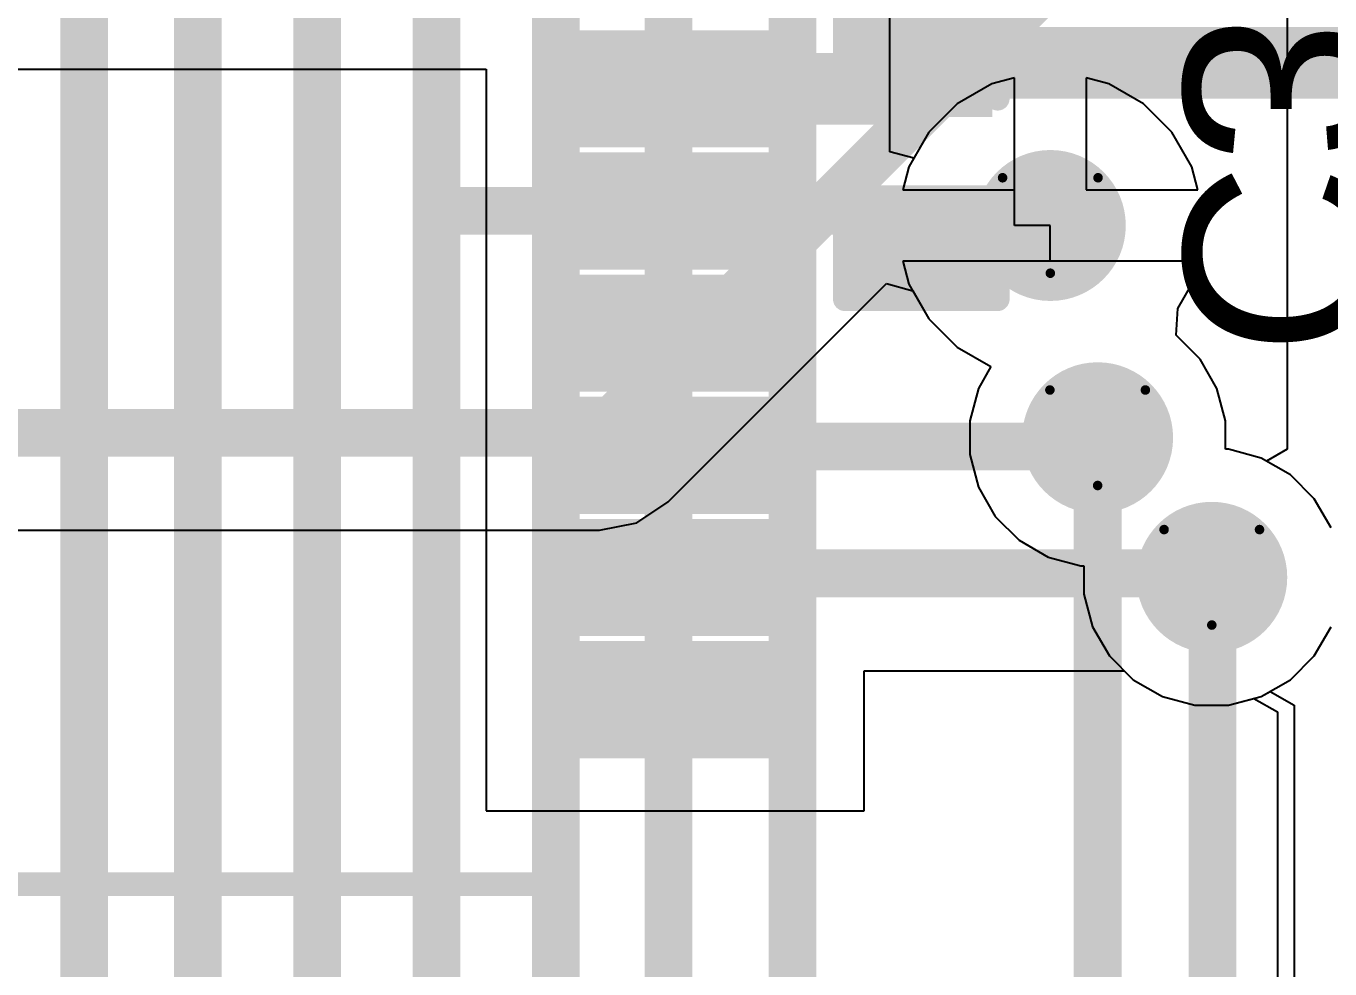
# Model space of a CAD drawing. Header units: inches. Extents: x -21 to 276, y -5 to 220.
# Drawn here: x 72.53 to 79.47, y 35.87 to 40.89 of the extents above; entities that cross this region are included whole.
import ezdxf

# ---------------------------------------------------------------- set-up
doc = ezdxf.new("R2010")
doc.units = ezdxf.units.IN
for name, color, linetype in [('Bottom Layer', 5, 'Continuous'), ('Bottom Overlay', 54, 'Continuous'), ('Bottom Paste', 16, 'Continuous'), ('Bottom Solder', 6, 'Continuous'), ('Drill Drawing', 1, 'Continuous'), ('Ground', 16, 'Continuous'), ('Power + Signal', 76, 'Continuous'), ('Top Layer', 1, 'Continuous'), ('Top Solder', 216, 'Continuous'), ('Via Holes', 16, 'Continuous')]:
    doc.layers.add(name, color=color, linetype=linetype)
doc.styles.add('Arial', font='', dxfattribs={"height": 0.2})
doc.styles.get('Arial').set_extended_font_data('Arial')

# ---------------------------------------------------------------- blocks, each defined once
blk = doc.blocks.new('SSOP_28_208____B_57')
at = {"layer": 'Bottom Layer'}
for points in [[(-4.025, 4.435), (-2.775, 4.435), (-2.775, 4.015), (-4.025, 4.015)], [(-4.025, 3.785), (-2.775, 3.785), (-2.775, 3.365), (-4.025, 3.365)], [(-4.025, 3.135), (-2.775, 3.135), (-2.775, 2.715), (-4.025, 2.715)], [(-4.025, 2.485), (-2.775, 2.485), (-2.775, 2.065), (-4.025, 2.065)], [(-4.025, 1.835), (-2.775, 1.835), (-2.775, 1.415), (-4.025, 1.415)], [(-4.025, 1.185), (-2.775, 1.185), (-2.775, 0.765), (-4.025, 0.765)]]:
    blk.add_hatch(color=5, dxfattribs=at).paths.add_polyline_path(points)
at = {"layer": 'Bottom Paste'}
for points in [[(-4.025, 4.435), (-2.775, 4.435), (-2.775, 4.015), (-4.025, 4.015)], [(-4.025, 3.785), (-2.775, 3.785), (-2.775, 3.365), (-4.025, 3.365)], [(-4.025, 3.135), (-2.775, 3.135), (-2.775, 2.715), (-4.025, 2.715)], [(-4.025, 2.485), (-2.775, 2.485), (-2.775, 2.065), (-4.025, 2.065)], [(-4.025, 1.835), (-2.775, 1.835), (-2.775, 1.415), (-4.025, 1.415)], [(-4.025, 1.185), (-2.775, 1.185), (-2.775, 0.765), (-4.025, 0.765)]]:
    blk.add_hatch(color=16, dxfattribs=at).paths.add_polyline_path(points)
at = {"layer": 'Bottom Solder'}
for points in [[(-4.1266, 4.5366), (-2.6734, 4.5366), (-2.6734, 3.9134), (-4.1266, 3.9134)], [(-4.1266, 3.8866), (-2.6734, 3.8866), (-2.6734, 3.2634), (-4.1266, 3.2634)], [(-4.1266, 3.2366), (-2.6734, 3.2366), (-2.6734, 2.6134), (-4.1266, 2.6134)], [(-4.1266, 2.5866), (-2.6734, 2.5866), (-2.6734, 1.9634), (-4.1266, 1.9634)], [(-4.1266, 1.9366), (-2.6734, 1.9366), (-2.6734, 1.3134), (-4.1266, 1.3134)], [(-4.1266, 1.2866), (-2.6734, 1.2866), (-2.6734, 0.6634), (-4.1266, 0.6634)]]:
    blk.add_hatch(color=6, dxfattribs=at).paths.add_polyline_path(points)
at = {"layer": 'Bottom Overlay'}
for points in [[(2.7178, 5.207, 0.127, 0.127, 0), (-2.7178, 5.207, 0.127, 0.127, 0)], [(-2.7178, 5.207, 0.127, 0.127, 0), (-2.7178, 4.6228, 0.127, 0.127, 0)]]:
    blk.add_lwpolyline(points, format="xyseb", dxfattribs=at)
for points in [[(-2.7496, 5.207, 0.0635, 0.0635, 1), (-2.686, 5.207, 0.0635, 0.0635, 1)], [(-2.7496, 5.207, 0.0635, 0.0635, 1), (-2.686, 5.207, 0.0635, 0.0635, 1)], [(-2.7496, 4.6228, 0.0635, 0.0635, 1), (-2.686, 4.6228, 0.0635, 0.0635, 1)]]:
    blk.add_lwpolyline(points, format="xyseb", close=True, dxfattribs=at)
blk = doc.blocks.new('C___0402_B_160')
at = {"layer": 'Bottom Layer'}
for points in [[(-0.2413, 0.3175), (-0.2413, -0.3175), (-0.6985, -0.3175), (-0.6985, 0.3175)], [(0.6985, 0.3175), (0.6985, -0.3175), (0.2413, -0.3175), (0.2413, 0.3175)]]:
    blk.add_hatch(color=5, dxfattribs=at).paths.add_polyline_path(points)
at = {"layer": 'Bottom Paste'}
for points in [[(-0.2413, 0.3175), (-0.2413, -0.3175), (-0.6985, -0.3175), (-0.6985, 0.3175)], [(0.6985, 0.3175), (0.6985, -0.3175), (0.2413, -0.3175), (0.2413, 0.3175)]]:
    blk.add_hatch(color=16, dxfattribs=at).paths.add_polyline_path(points)
at = {"layer": 'Bottom Solder'}
for points in [[(-0.1813, 0.3775), (-0.1813, -0.3775), (-0.7585, -0.3775), (-0.7585, 0.3775)], [(0.7585, 0.3775), (0.7585, -0.3775), (0.1813, -0.3775), (0.1813, 0.3775)]]:
    blk.add_hatch(color=6, dxfattribs=at).paths.add_polyline_path(points)
at = {"layer": 'Bottom Overlay'}
for points in [[(-0.7874, -0.4064, 0.127, 0.127, 0), (-0.7874, 0.4064, 0.127, 0.127, 0)], [(-0.2794, 0.4064, 0.127, 0.127, 0), (-0.7874, 0.4064, 0.127, 0.127, 0)], [(0.7874, 0.4064, 0.127, 0.127, 0), (0.2794, 0.4064, 0.127, 0.127, 0)], [(0.7874, -0.4064, 0.127, 0.127, 0), (0.7874, 0.4064, 0.127, 0.127, 0)], [(-0.2794, -0.4064, 0.127, 0.127, 0), (-0.7874, -0.4064, 0.127, 0.127, 0)], [(0.7874, -0.4064, 0.127, 0.127, 0), (0.2794, -0.4064, 0.127, 0.127, 0)]]:
    blk.add_lwpolyline(points, format="xyseb", dxfattribs=at)
for points in [[(-0.8191, 0.4064, 0.0635, 0.0635, 1), (-0.7556, 0.4064, 0.0635, 0.0635, 1)], [(-0.8191, 0.4064, 0.0635, 0.0635, 1), (-0.7556, 0.4064, 0.0635, 0.0635, 1)], [(-0.3111, 0.4064, 0.0635, 0.0635, 1), (-0.2477, 0.4064, 0.0635, 0.0635, 1)], [(0.2477, 0.4064, 0.0635, 0.0635, 1), (0.3111, 0.4064, 0.0635, 0.0635, 1)], [(0.7556, 0.4064, 0.0635, 0.0635, 1), (0.8191, 0.4064, 0.0635, 0.0635, 1)], [(0.7556, 0.4064, 0.0635, 0.0635, 1), (0.8191, 0.4064, 0.0635, 0.0635, 1)], [(-0.8191, -0.4064, 0.0635, 0.0635, 1), (-0.7556, -0.4064, 0.0635, 0.0635, 1)], [(-0.8191, -0.4064, 0.0635, 0.0635, 1), (-0.7556, -0.4064, 0.0635, 0.0635, 1)], [(-0.3111, -0.4064, 0.0635, 0.0635, 1), (-0.2477, -0.4064, 0.0635, 0.0635, 1)], [(0.2477, -0.4064, 0.0635, 0.0635, 1), (0.3111, -0.4064, 0.0635, 0.0635, 1)], [(0.7556, -0.4064, 0.0635, 0.0635, 1), (0.8191, -0.4064, 0.0635, 0.0635, 1)], [(0.7556, -0.4064, 0.0635, 0.0635, 1), (0.8191, -0.4064, 0.0635, 0.0635, 1)]]:
    blk.add_lwpolyline(points, format="xyseb", close=True, dxfattribs=at)

msp = doc.modelspace()

# ---------------------------------------------------------------- hatches: boundary and pattern name
at = {"layer": 'Bottom Layer'}
h = msp.add_hatch(color=5, dxfattribs=at)
edge = h.paths.add_edge_path()
edge.add_arc((77.978, 39.8272), 0.3, 0, 360)
h = msp.add_hatch(color=5, dxfattribs=at)
edge = h.paths.add_edge_path()
edge.add_arc((78.2298, 38.6979), 0.3, 0, 360)
h = msp.add_hatch(color=5, dxfattribs=at)
edge = h.paths.add_edge_path()
edge.add_arc((78.8373, 37.9553), 0.3, 0, 360)
at = {"layer": 'Bottom Solder'}
h = msp.add_hatch(color=6, dxfattribs=at)
edge = h.paths.add_edge_path()
edge.add_arc((77.978, 39.8272), 0.4016, 0, 360)
h = msp.add_hatch(color=6, dxfattribs=at)
edge = h.paths.add_edge_path()
edge.add_arc((78.2298, 38.6979), 0.4016, 0, 360)
h = msp.add_hatch(color=6, dxfattribs=at)
edge = h.paths.add_edge_path()
edge.add_arc((78.8373, 37.9553), 0.4016, 0, 360)
at = {"layer": 'Ground'}
h = msp.add_hatch(color=16, dxfattribs=at)
edge = h.paths.add_edge_path()
edge.add_arc((77.978, 39.8272), 0.3, 0, 360)
h = msp.add_hatch(color=16, dxfattribs=at)
edge = h.paths.add_edge_path()
edge.add_arc((78.2298, 38.6979), 0.3, 0, 360)
h = msp.add_hatch(color=16, dxfattribs=at)
edge = h.paths.add_edge_path()
edge.add_arc((78.8373, 37.9553), 0.3, 0, 360)
at = {"layer": 'Power + Signal'}
h = msp.add_hatch(color=76, dxfattribs=at)
edge = h.paths.add_edge_path()
edge.add_arc((77.978, 39.8272), 0.3, 0, 360)
h = msp.add_hatch(color=76, dxfattribs=at)
edge = h.paths.add_edge_path()
edge.add_arc((78.2298, 38.6979), 0.3, 0, 360)
h = msp.add_hatch(color=76, dxfattribs=at)
edge = h.paths.add_edge_path()
edge.add_arc((78.8373, 37.9553), 0.3, 0, 360)
at = {"layer": 'Top Layer'}
h = msp.add_hatch(color=1, dxfattribs=at)
edge = h.paths.add_edge_path()
edge.add_arc((77.978, 39.8272), 0.3, 0, 360)
h = msp.add_hatch(color=1, dxfattribs=at)
edge = h.paths.add_edge_path()
edge.add_arc((78.2298, 38.6979), 0.3, 0, 360)
h = msp.add_hatch(color=1, dxfattribs=at)
edge = h.paths.add_edge_path()
edge.add_arc((78.8373, 37.9553), 0.3, 0, 360)
at = {"layer": 'Top Solder'}
h = msp.add_hatch(color=216, dxfattribs=at)
edge = h.paths.add_edge_path()
edge.add_arc((77.978, 39.8272), 0.4016, 0, 360)
h = msp.add_hatch(color=216, dxfattribs=at)
edge = h.paths.add_edge_path()
edge.add_arc((78.2298, 38.6979), 0.4016, 0, 360)
h = msp.add_hatch(color=216, dxfattribs=at)
edge = h.paths.add_edge_path()
edge.add_arc((78.8373, 37.9553), 0.4016, 0, 360)
at = {"layer": 'Via Holes'}
h = msp.add_hatch(color=7, dxfattribs=at)
edge = h.paths.add_edge_path()
edge.add_arc((77.978, 39.8272), 0.15, 0, 360)
h = msp.add_hatch(color=7, dxfattribs=at)
edge = h.paths.add_edge_path()
edge.add_arc((78.2298, 38.6979), 0.15, 0, 360)
h = msp.add_hatch(color=7, dxfattribs=at)
edge = h.paths.add_edge_path()
edge.add_arc((78.8373, 37.9553), 0.15, 0, 360)

# ---------------------------------------------------------------- linework, layer by layer
at = {"layer": 'Bottom Layer'}
for p, q in [((72.0353, 40.6585), (74.9752, 40.6585)), ((74.9752, 40.6585), (74.9752, 39.9636)), ((74.9752, 39.9636), (74.9752, 39.9636)), ((74.9752, 39.9636), (74.9752, 39.8456)), ((74.9752, 39.8456), (74.9752, 39.8456)), ((74.9752, 39.8456), (74.9752, 38.6636)), ((74.9752, 38.6636), (74.9752, 38.0136)), ((74.9752, 38.0136), (74.9752, 37.3636)), ((76.9872, 36.7136), (76.9872, 37.4586)), ((76.9872, 37.4586), (78.371, 37.4586)), ((78.371, 37.4586), (78.4192, 37.4104)), ((78.4192, 37.4104), (78.5745, 37.3208)), ((74.9752, 37.3636), (74.9752, 36.7136)), ((79.1002, 37.3208), (79.1483, 37.3485)), ((79.1483, 37.3485), (79.2753, 37.2752)), ((78.5745, 37.3208), (78.7477, 37.2743)), ((78.7477, 37.2743), (78.927, 37.2743)), ((78.927, 37.2743), (79.1002, 37.3208)), ((79.2753, 37.2752), (79.2753, 28.5222)), ((74.9752, 36.7136), (76.9872, 36.7136))]:
    msp.add_line(p, q, dxfattribs=at)
for points in [[(77.0644, 40.5546, 0.381, 0.381, 0), (77.2025, 40.6927, 0.381, 0.381, 0)], [(77.2025, 40.6927, 0.381, 0.381, 0), (77.2914, 40.6927, 0.381, 0.381, 0)], [(77.2914, 40.6927, 0.381, 0.381, 0), (79.7357, 40.6927, 0.381, 0.381, 0)], [(75.9812, 40.5546, 0.381, 0.381, 0), (77.0644, 40.5546, 0.381, 0.381, 0)], [(74.7116, 39.9046, 0.254, 0.254, 0), (75.9812, 39.9046, 0.254, 0.254, 0)], [(75.9812, 39.9046, 0.254, 0.254, 0), (77.0508, 39.9046, 0.254, 0.254, 0)], [(77.0508, 39.9046, 0.254, 0.254, 0), (77.2025, 39.7529, 0.254, 0.254, 0)], [(77.2914, 39.7529, 0.381, 0.381, 0), (77.3285, 39.79, 0.381, 0.381, 0)], [(77.3285, 39.79, 0.381, 0.381, 0), (77.9408, 39.79, 0.381, 0.381, 0)], [(77.9408, 39.79, 0.381, 0.381, 0), (77.978, 39.8272, 0.381, 0.381, 0)], [(77.2025, 39.7529, 0.254, 0.254, 0), (77.2914, 39.7529, 0.254, 0.254, 0)], [(78.0054, 38.6512, 0.254, 0.254, 0), (78.052, 38.6979, 0.254, 0.254, 0)], [(75.9812, 38.6046, 0.254, 0.254, 0), (76.0278, 38.6512, 0.254, 0.254, 0)], [(76.0278, 38.6512, 0.254, 0.254, 0), (78.0054, 38.6512, 0.254, 0.254, 0)], [(75.9812, 37.9546, 0.254, 0.254, 0), (76.0031, 37.9765, 0.254, 0.254, 0)], [(76.0031, 37.9765, 0.254, 0.254, 0), (78.8162, 37.9765, 0.254, 0.254, 0)], [(78.8162, 37.9765, 0.254, 0.254, 0), (78.8373, 37.9553, 0.254, 0.254, 0)]]:
    msp.add_lwpolyline(points, format="xyseb", dxfattribs=at)
for points in [[(77.1072, 40.6927, 0.1905, 0.1905, 1), (77.2977, 40.6927, 0.1905, 0.1905, 1)], [(77.1072, 40.6927, 0.1905, 0.1905, 1), (77.2977, 40.6927, 0.1905, 0.1905, 1)], [(77.1961, 40.6927, 0.1905, 0.1905, 1), (77.3866, 40.6927, 0.1905, 0.1905, 1)], [(77.1961, 40.6927, 0.1905, 0.1905, 1), (77.3866, 40.6927, 0.1905, 0.1905, 1)], [(75.8859, 40.5546, 0.1905, 0.1905, 1), (76.0764, 40.5546, 0.1905, 0.1905, 1)], [(76.9691, 40.5546, 0.1905, 0.1905, 1), (77.1596, 40.5546, 0.1905, 0.1905, 1)], [(76.9691, 40.5546, 0.1905, 0.1905, 1), (77.1596, 40.5546, 0.1905, 0.1905, 1)], [(74.6481, 39.9046, 0.127, 0.127, 1), (74.7751, 39.9046, 0.127, 0.127, 1)], [(75.9177, 39.9046, 0.127, 0.127, 1), (76.0447, 39.9046, 0.127, 0.127, 1)], [(75.9177, 39.9046, 0.127, 0.127, 1), (76.0447, 39.9046, 0.127, 0.127, 1)], [(76.9873, 39.9046, 0.127, 0.127, 1), (77.1143, 39.9046, 0.127, 0.127, 1)], [(76.9873, 39.9046, 0.127, 0.127, 1), (77.1143, 39.9046, 0.127, 0.127, 1)], [(77.2333, 39.79, 0.1905, 0.1905, 1), (77.4238, 39.79, 0.1905, 0.1905, 1)], [(77.2333, 39.79, 0.1905, 0.1905, 1), (77.4238, 39.79, 0.1905, 0.1905, 1)], [(77.8456, 39.79, 0.1905, 0.1905, 1), (78.0361, 39.79, 0.1905, 0.1905, 1)], [(77.8456, 39.79, 0.1905, 0.1905, 1), (78.0361, 39.79, 0.1905, 0.1905, 1)], [(77.8828, 39.8272, 0.1905, 0.1905, 1), (78.0733, 39.8272, 0.1905, 0.1905, 1)], [(77.1961, 39.7529, 0.1905, 0.1905, 1), (77.3866, 39.7529, 0.1905, 0.1905, 1)], [(77.139, 39.7529, 0.127, 0.127, 1), (77.266, 39.7529, 0.127, 0.127, 1)], [(77.139, 39.7529, 0.127, 0.127, 1), (77.266, 39.7529, 0.127, 0.127, 1)], [(77.2279, 39.7529, 0.127, 0.127, 1), (77.3549, 39.7529, 0.127, 0.127, 1)], [(77.9885, 38.6979, 0.127, 0.127, 1), (78.1155, 38.6979, 0.127, 0.127, 1)], [(75.9177, 38.6046, 0.127, 0.127, 1), (76.0447, 38.6046, 0.127, 0.127, 1)], [(75.9643, 38.6512, 0.127, 0.127, 1), (76.0913, 38.6512, 0.127, 0.127, 1)], [(75.9643, 38.6512, 0.127, 0.127, 1), (76.0913, 38.6512, 0.127, 0.127, 1)], [(77.9419, 38.6512, 0.127, 0.127, 1), (78.0689, 38.6512, 0.127, 0.127, 1)], [(77.9419, 38.6512, 0.127, 0.127, 1), (78.0689, 38.6512, 0.127, 0.127, 1)], [(75.9396, 37.9765, 0.127, 0.127, 1), (76.0666, 37.9765, 0.127, 0.127, 1)], [(75.9396, 37.9765, 0.127, 0.127, 1), (76.0666, 37.9765, 0.127, 0.127, 1)], [(78.7527, 37.9765, 0.127, 0.127, 1), (78.8797, 37.9765, 0.127, 0.127, 1)], [(78.7527, 37.9765, 0.127, 0.127, 1), (78.8797, 37.9765, 0.127, 0.127, 1)], [(75.9177, 37.9546, 0.127, 0.127, 1), (76.0447, 37.9546, 0.127, 0.127, 1)], [(78.7738, 37.9553, 0.127, 0.127, 1), (78.9008, 37.9553, 0.127, 0.127, 1)]]:
    msp.add_lwpolyline(points, format="xyseb", close=True, dxfattribs=at)
at = {"layer": 'Bottom Overlay'}
msp.add_lwpolyline([(77.6978, 40.7562, 0.127, 0.127, 0), (78.5984, 40.7562, 0.127, 0.127, 0)], format="xyseb", dxfattribs=at)
for points in [[(77.666, 40.7562, 0.0635, 0.0635, 1), (77.7295, 40.7562, 0.0635, 0.0635, 1)], [(78.5667, 40.7562, 0.0635, 0.0635, 1), (78.6302, 40.7562, 0.0635, 0.0635, 1)]]:
    msp.add_lwpolyline(points, format="xyseb", close=True, dxfattribs=at)
at = {"layer": 'Drill Drawing'}
for points in [[(77.724, 40.0812, 0.0508, 0.0508, 0), (78.232, 40.0812, 0.0508, 0.0508, 0)], [(77.724, 40.0812, 0.0508, 0.0508, 0), (77.978, 39.5732, 0.0508, 0.0508, 0)], [(77.978, 39.5732, 0.0508, 0.0508, 0), (78.232, 40.0812, 0.0508, 0.0508, 0)], [(77.9758, 38.9519, 0.0508, 0.0508, 0), (78.4838, 38.9519, 0.0508, 0.0508, 0)], [(77.9758, 38.9519, 0.0508, 0.0508, 0), (78.2298, 38.4439, 0.0508, 0.0508, 0)], [(78.2298, 38.4439, 0.0508, 0.0508, 0), (78.4838, 38.9519, 0.0508, 0.0508, 0)], [(78.5833, 38.2093, 0.0508, 0.0508, 0), (79.0913, 38.2093, 0.0508, 0.0508, 0)], [(78.5833, 38.2093, 0.0508, 0.0508, 0), (78.8373, 37.7013, 0.0508, 0.0508, 0)], [(78.8373, 37.7013, 0.0508, 0.0508, 0), (79.0913, 38.2093, 0.0508, 0.0508, 0)]]:
    msp.add_lwpolyline(points, format="xyseb", dxfattribs=at)
for points in [[(77.7113, 40.0812, 0.0254, 0.0254, 1), (77.7367, 40.0812, 0.0254, 0.0254, 1)], [(77.7113, 40.0812, 0.0254, 0.0254, 1), (77.7367, 40.0812, 0.0254, 0.0254, 1)], [(78.2193, 40.0812, 0.0254, 0.0254, 1), (78.2447, 40.0812, 0.0254, 0.0254, 1)], [(78.2193, 40.0812, 0.0254, 0.0254, 1), (78.2447, 40.0812, 0.0254, 0.0254, 1)], [(77.9653, 39.5732, 0.0254, 0.0254, 1), (77.9907, 39.5732, 0.0254, 0.0254, 1)], [(77.9653, 39.5732, 0.0254, 0.0254, 1), (77.9907, 39.5732, 0.0254, 0.0254, 1)], [(77.9631, 38.9519, 0.0254, 0.0254, 1), (77.9885, 38.9519, 0.0254, 0.0254, 1)], [(77.9631, 38.9519, 0.0254, 0.0254, 1), (77.9885, 38.9519, 0.0254, 0.0254, 1)], [(78.4711, 38.9519, 0.0254, 0.0254, 1), (78.4965, 38.9519, 0.0254, 0.0254, 1)], [(78.4711, 38.9519, 0.0254, 0.0254, 1), (78.4965, 38.9519, 0.0254, 0.0254, 1)], [(78.2171, 38.4439, 0.0254, 0.0254, 1), (78.2425, 38.4439, 0.0254, 0.0254, 1)], [(78.2171, 38.4439, 0.0254, 0.0254, 1), (78.2425, 38.4439, 0.0254, 0.0254, 1)], [(78.5706, 38.2093, 0.0254, 0.0254, 1), (78.596, 38.2093, 0.0254, 0.0254, 1)], [(78.5706, 38.2093, 0.0254, 0.0254, 1), (78.596, 38.2093, 0.0254, 0.0254, 1)], [(79.0786, 38.2093, 0.0254, 0.0254, 1), (79.104, 38.2093, 0.0254, 0.0254, 1)], [(79.0786, 38.2093, 0.0254, 0.0254, 1), (79.104, 38.2093, 0.0254, 0.0254, 1)], [(78.8246, 37.7013, 0.0254, 0.0254, 1), (78.85, 37.7013, 0.0254, 0.0254, 1)], [(78.8246, 37.7013, 0.0254, 0.0254, 1), (78.85, 37.7013, 0.0254, 0.0254, 1)]]:
    msp.add_lwpolyline(points, format="xyseb", close=True, dxfattribs=at)
at = {"layer": 'Ground'}
for p, q in [((77.7875, 40.6127), (77.6661, 40.5801)), ((77.7875, 40.0177), (77.7875, 40.6127)), ((78.2899, 40.5801), (78.1685, 40.6127)), ((78.1685, 40.6127), (78.1685, 40.0177)), ((77.6661, 40.5801), (77.4819, 40.4738)), ((78.4741, 40.4738), (78.2899, 40.5801)), ((77.4819, 40.4738), (77.3314, 40.3233)), ((78.6246, 40.3233), (78.4741, 40.4738)), ((77.3314, 40.3233), (77.2251, 40.1391)), ((78.7309, 40.1391), (78.6246, 40.3233)), ((77.2251, 40.1391), (77.1925, 40.0177)), ((78.7635, 40.0177), (78.7309, 40.1391)), ((77.1925, 40.0177), (77.7875, 40.0177)), ((78.1685, 40.0177), (78.7635, 40.0177)), ((78.7635, 39.6367), (77.1925, 39.6367)), ((77.1925, 39.6367), (77.2251, 39.5153)), ((78.7309, 39.5153), (78.7635, 39.6367)), ((77.2251, 39.5153), (77.3314, 39.3311)), ((78.6557, 39.385), (78.7309, 39.5153)), ((78.648, 39.2428), (78.6557, 39.385)), ((77.3314, 39.3311), (77.4819, 39.1806)), ((78.7747, 39.116), (78.648, 39.2428)), ((77.4819, 39.1806), (77.6621, 39.0766)), ((77.6621, 39.0766), (77.5952, 38.9607)), ((78.8644, 38.9607), (78.7747, 39.116)), ((77.5952, 38.9607), (77.5488, 38.7875)), ((78.9108, 38.7875), (78.8644, 38.9607)), ((77.5488, 38.7875), (77.5488, 38.6082)), ((78.9108, 38.6363), (78.9108, 38.7875)), ((77.5488, 38.6082), (77.5952, 38.435)), ((78.927, 38.6363), (78.9108, 38.6363)), ((79.1002, 38.5899), (78.927, 38.6363)), ((79.2555, 38.5003), (79.1002, 38.5899)), ((79.3823, 38.3735), (79.2555, 38.5003)), ((77.5952, 38.435), (77.6849, 38.2797)), ((79.4719, 38.2182), (79.3823, 38.3735)), ((77.6849, 38.2797), (77.8117, 38.1529)), ((77.8117, 38.1529), (77.967, 38.0633)), ((77.967, 38.0633), (78.1402, 38.0169)), ((78.1402, 38.0169), (78.1563, 38.0169)), ((78.1563, 38.0169), (78.1563, 37.8657)), ((78.1563, 37.8657), (78.2027, 37.6925)), ((78.2027, 37.6925), (78.2924, 37.5372)), ((79.3823, 37.5372), (79.4719, 37.6925)), ((78.2924, 37.5372), (78.4192, 37.4104)), ((79.2555, 37.4104), (79.3823, 37.5372)), ((78.4192, 37.4104), (78.5745, 37.3208)), ((79.1002, 37.3208), (79.2555, 37.4104)), ((78.5745, 37.3208), (78.7477, 37.2743)), ((78.7477, 37.2743), (78.927, 37.2743)), ((78.927, 37.2743), (79.1002, 37.3208))]:
    msp.add_line(p, q, dxfattribs=at)
at = {"layer": 'Power + Signal'}
for p, q in [((75.9451, 38.3572), (77.1063, 39.5184)), ((77.1063, 39.5184), (77.2462, 39.4787)), ((77.2462, 39.4787), (77.3314, 39.3311)), ((77.3314, 39.3311), (77.4819, 39.1806)), ((77.4819, 39.1806), (77.6621, 39.0766)), ((77.6621, 39.0766), (77.5952, 38.9607)), ((77.5952, 38.9607), (77.5488, 38.7875)), ((77.5488, 38.7875), (77.5488, 38.6082)), ((77.5488, 38.6082), (77.5952, 38.435)), ((77.5952, 38.435), (77.6849, 38.2797)), ((75.777, 38.2449), (75.9451, 38.3572)), ((75.5788, 38.2055), (75.777, 38.2449)), ((77.6849, 38.2797), (77.8117, 38.1529)), ((64.0809, 38.2055), (75.5788, 38.2055)), ((77.8117, 38.1529), (77.967, 38.0633)), ((77.967, 38.0633), (78.1402, 38.0169)), ((78.1402, 38.0169), (78.1563, 38.0169)), ((78.1563, 38.0169), (78.1563, 37.8657)), ((78.1563, 37.8657), (78.2027, 37.6925)), ((78.2027, 37.6925), (78.2924, 37.5372)), ((78.2924, 37.5372), (78.4192, 37.4104)), ((78.4192, 37.4104), (78.5745, 37.3208)), ((78.5745, 37.3208), (78.7477, 37.2743)), ((78.7477, 37.2743), (78.927, 37.2743)), ((78.927, 37.2743), (79.0602, 37.3101)), ((79.0602, 37.3101), (79.1872, 37.2397)), ((79.1872, 37.2397), (79.1872, 29.0607))]:
    msp.add_line(p, q, dxfattribs=at)
for points in [[(75.5788, 38.7234, 0.254, 0.254, 0), (78.7412, 41.8858, 0.254, 0.254, 0)], [(64.0809, 38.7234, 0.254, 0.254, 0), (75.5788, 38.7234, 0.254, 0.254, 0)]]:
    msp.add_lwpolyline(points, format="xyseb", dxfattribs=at)
msp.add_lwpolyline([(75.5153, 38.7234, 0.127, 0.127, 1), (75.6423, 38.7234, 0.127, 0.127, 1)], format="xyseb", close=True, dxfattribs=at)
msp.add_lwpolyline([(75.5153, 38.7234, 0.127, 0.127, 1), (75.6423, 38.7234, 0.127, 0.127, 1)], format="xyseb", close=True, dxfattribs=at)
at = {"layer": 'Top Layer'}
for p, q in [((79.2385, 48.4212), (79.2385, 38.6371)), ((77.1243, 40.2186), (77.1243, 41.1332)), ((77.7875, 40.6127), (77.6661, 40.5801)), ((77.7875, 39.8272), (77.7875, 40.6127)), ((78.2899, 40.5801), (78.1685, 40.6127)), ((78.1685, 40.6127), (78.1685, 40.0177)), ((77.6661, 40.5801), (77.4819, 40.4738)), ((78.4741, 40.4738), (78.2899, 40.5801)), ((77.4819, 40.4738), (77.3314, 40.3233)), ((78.6246, 40.3233), (78.4741, 40.4738)), ((77.3314, 40.3233), (77.2513, 40.1845)), ((78.7309, 40.1391), (78.6246, 40.3233)), ((77.2513, 40.1845), (77.1243, 40.2186)), ((78.7635, 40.0177), (78.7309, 40.1391)), ((78.1685, 40.0177), (78.7635, 40.0177)), ((77.978, 39.8272), (77.7875, 39.8272)), ((77.978, 39.6367), (77.978, 39.8272)), ((78.7635, 39.6367), (77.978, 39.6367)), ((78.7309, 39.5153), (78.7635, 39.6367)), ((78.6557, 39.385), (78.7309, 39.5153)), ((78.648, 39.2428), (78.6557, 39.385)), ((78.7747, 39.116), (78.648, 39.2428)), ((78.8644, 38.9607), (78.7747, 39.116)), ((78.9108, 38.7875), (78.8644, 38.9607)), ((78.9108, 38.6363), (78.9108, 38.7875)), ((78.927, 38.6363), (78.9108, 38.6363)), ((79.1002, 38.5899), (78.927, 38.6363)), ((79.1286, 38.5736), (79.1002, 38.5899)), ((79.2385, 38.6371), (79.1286, 38.5736))]:
    msp.add_line(p, q, dxfattribs=at)
for points in [[(75.3464, 35.0258, 0.254, 0.254, 0), (75.3464, 51.3997, 0.254, 0.254, 0)], [(75.946, 33.909, 0.254, 0.254, 0), (75.946, 51.1677, 0.254, 0.254, 0)], [(76.6064, 29.6418, 0.254, 0.254, 0), (76.6064, 50.9614, 0.254, 0.254, 0)], [(72.8368, 35.742, 0.254, 0.254, 0), (72.8368, 45.7552, 0.254, 0.254, 0)], [(73.4416, 35.6314, 0.254, 0.254, 0), (73.4416, 45.1146, 0.254, 0.254, 0)], [(74.0766, 35.4028, 0.254, 0.254, 0), (74.0766, 44.4392, 0.254, 0.254, 0)], [(74.7116, 35.2306, 0.254, 0.254, 0), (74.7116, 43.8042, 0.254, 0.254, 0)], [(78.2298, 26.5154, 0.254, 0.254, 0), (78.2298, 38.6979, 0.254, 0.254, 0)], [(78.8373, 37.9553, 0.254, 0.254, 0), (78.8416, 37.9511, 0.254, 0.254, 0)], [(78.8416, 26.1724, 0.254, 0.254, 0), (78.8416, 37.9511, 0.254, 0.254, 0)]]:
    msp.add_lwpolyline(points, format="xyseb", dxfattribs=at)
for points in [[(78.1663, 38.6979, 0.127, 0.127, 1), (78.2933, 38.6979, 0.127, 0.127, 1)], [(78.7738, 37.9553, 0.127, 0.127, 1), (78.9008, 37.9553, 0.127, 0.127, 1)], [(78.7781, 37.9511, 0.127, 0.127, 1), (78.9051, 37.9511, 0.127, 0.127, 1)], [(78.7781, 37.9511, 0.127, 0.127, 1), (78.9051, 37.9511, 0.127, 0.127, 1)]]:
    msp.add_lwpolyline(points, format="xyseb", close=True, dxfattribs=at)

# ---------------------------------------------------------------- block references
for name, p, rotation in [('SSOP_28_208____B_57', (72.5812, 41.5296), 180), ('C___0402_B_160', (77.2914, 40.2228), 270)]:
    msp.add_blockref(name, p, dxfattribs=dict(rotation=rotation))

# ---------------------------------------------------------------- texts
at = {"layer": 'Bottom Overlay', "style": 'Arial', "text_generation_flag": 2}
msp.add_text('C38', height=1.016, rotation=270, dxfattribs=at).set_placement((78.6894, 39.1334))

doc.saveas('drawing.dxf')
